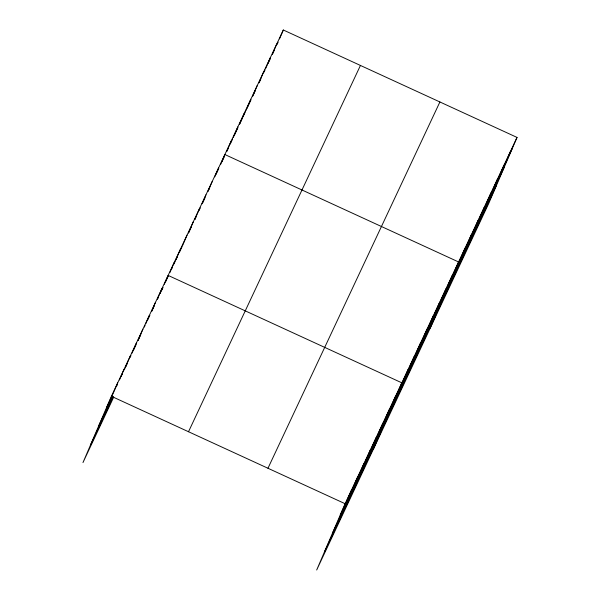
<?xml version="1.0" encoding="UTF-8"?>
<svg xmlns="http://www.w3.org/2000/svg" width="600" height="600" viewBox="0 0 600 600"><rect width="100%" height="100%" fill="white"/><g stroke="black" fill="none" stroke-linecap="round" stroke-linejoin="round"><path stroke-width="0.9" d="M517.028 137.422L345.09 503.707L316.68 570L488.61 203.715L517.028 137.422L283.32 30L111.39 396.285L82.972 462.577L113.708 397.11M112.823 394.215L117.69 382.853M119.475 379.972L123.998 369.428M130.297 355.995L125.43 367.35L127.012 363.99M132.083 353.108L136.605 342.562M142.913 329.13L138.045 340.493L140.797 334.612M144.345 327.06L145.042 325.44M145.74 323.812L149.212 315.705M151.695 311.197L155.52 302.272M157.305 299.385L161.82 288.84M161.962 289.793L162.938 287.52M164.303 284.332L168.127 275.415L401.827 382.83L373.418 449.123M169.913 272.528L174.428 261.983M180.735 248.55L175.868 259.905L177.442 256.553M182.52 245.663L187.042 235.118M193.343 221.692L188.475 233.048L191.235 227.167M199.65 208.26L194.782 219.615L195.96 217.095M202.125 203.752L205.95 194.827M208.087 191.13L212.257 181.395M214.74 176.887L218.558 167.97M220.695 164.273L224.865 154.538L458.565 261.96L430.155 328.252M231.36 140.7L226.837 151.245L228.405 147.99M233.333 137.407L237.855 126.863M244.35 113.025L239.483 124.38L242.16 118.68M245.978 110.542L247.02 108.113M247.718 106.485L250.845 99.188M253.17 95.085L257.34 85.35M263.835 71.512L258.968 82.867L260.88 78.802M265.815 68.22L270.33 57.675M276.825 43.838L272.31 54.383L274.635 49.5M277.163 44.377L278.13 42.112M279.495 38.925L283.32 30M346.53 501.63L351.397 490.275M352.83 488.197L357.697 476.842M359.138 474.772L364.005 463.418M365.438 461.34L370.305 449.985M371.745 447.908L376.612 436.553M378.053 434.482L382.92 423.12M384.353 421.05L389.22 409.695M390.66 407.618L395.528 396.263M403.268 380.76L408.135 369.397M409.567 367.327L414.435 355.972M415.875 353.895L420.743 342.54M422.183 340.462L427.05 329.108M428.482 327.038L433.35 315.683M434.79 313.605L439.658 302.25M441.09 300.173L445.957 288.817M447.397 286.748L452.265 275.385M460.192 259.478L465.06 248.123M466.688 245.64L471.555 234.285M473.19 231.803L478.058 220.447M479.685 217.965L484.553 206.61M486.18 204.127L491.048 192.772M492.675 190.29L497.543 178.935M499.17 176.453L504.037 165.097M505.665 162.615L510.533 151.26M106.523 407.64L112.433 395.055M116.37 386.655L117.157 384.975M121.102 376.582L122.28 374.062M124.252 369.87L125.04 368.19M130.163 357.278L130.95 355.597M133.71 349.725L136.072 344.685M147.495 320.347L149.865 315.308M151.83 311.108L154.59 305.235M157.74 298.522L158.528 296.843M160.11 293.483L162.863 287.61M165.623 281.73L168.382 275.858M171.532 269.138L172.32 267.465M173.895 264.105L175.47 260.745M179.415 252.353L182.175 246.48M199.118 210.382L200.295 207.862M202.267 203.67L205.028 197.79M208.178 191.078L209.752 187.718M216.06 174.285L218.812 168.413M221.91 161.828L224.197 156.938M230.31 143.917L232.605 139.035M234.517 134.962L237.952 127.635M242.925 117.052L245.595 111.36M247.125 108.105L250.942 99.96M252.472 96.705L255.15 91.005M263.94 72.285L265.08 69.847M268.14 63.338L270.435 58.448M98.752 425.775L112.538 396.39M90.742 444.45L113.205 396.607M188.512 431.737L360.442 65.445M267.968 468.255L439.905 101.97M340.222 515.062L512.16 148.778M332.452 533.19L504.39 166.905M324.45 551.873L496.38 185.587M111.39 396.285L345.09 503.707"/></g></svg>
